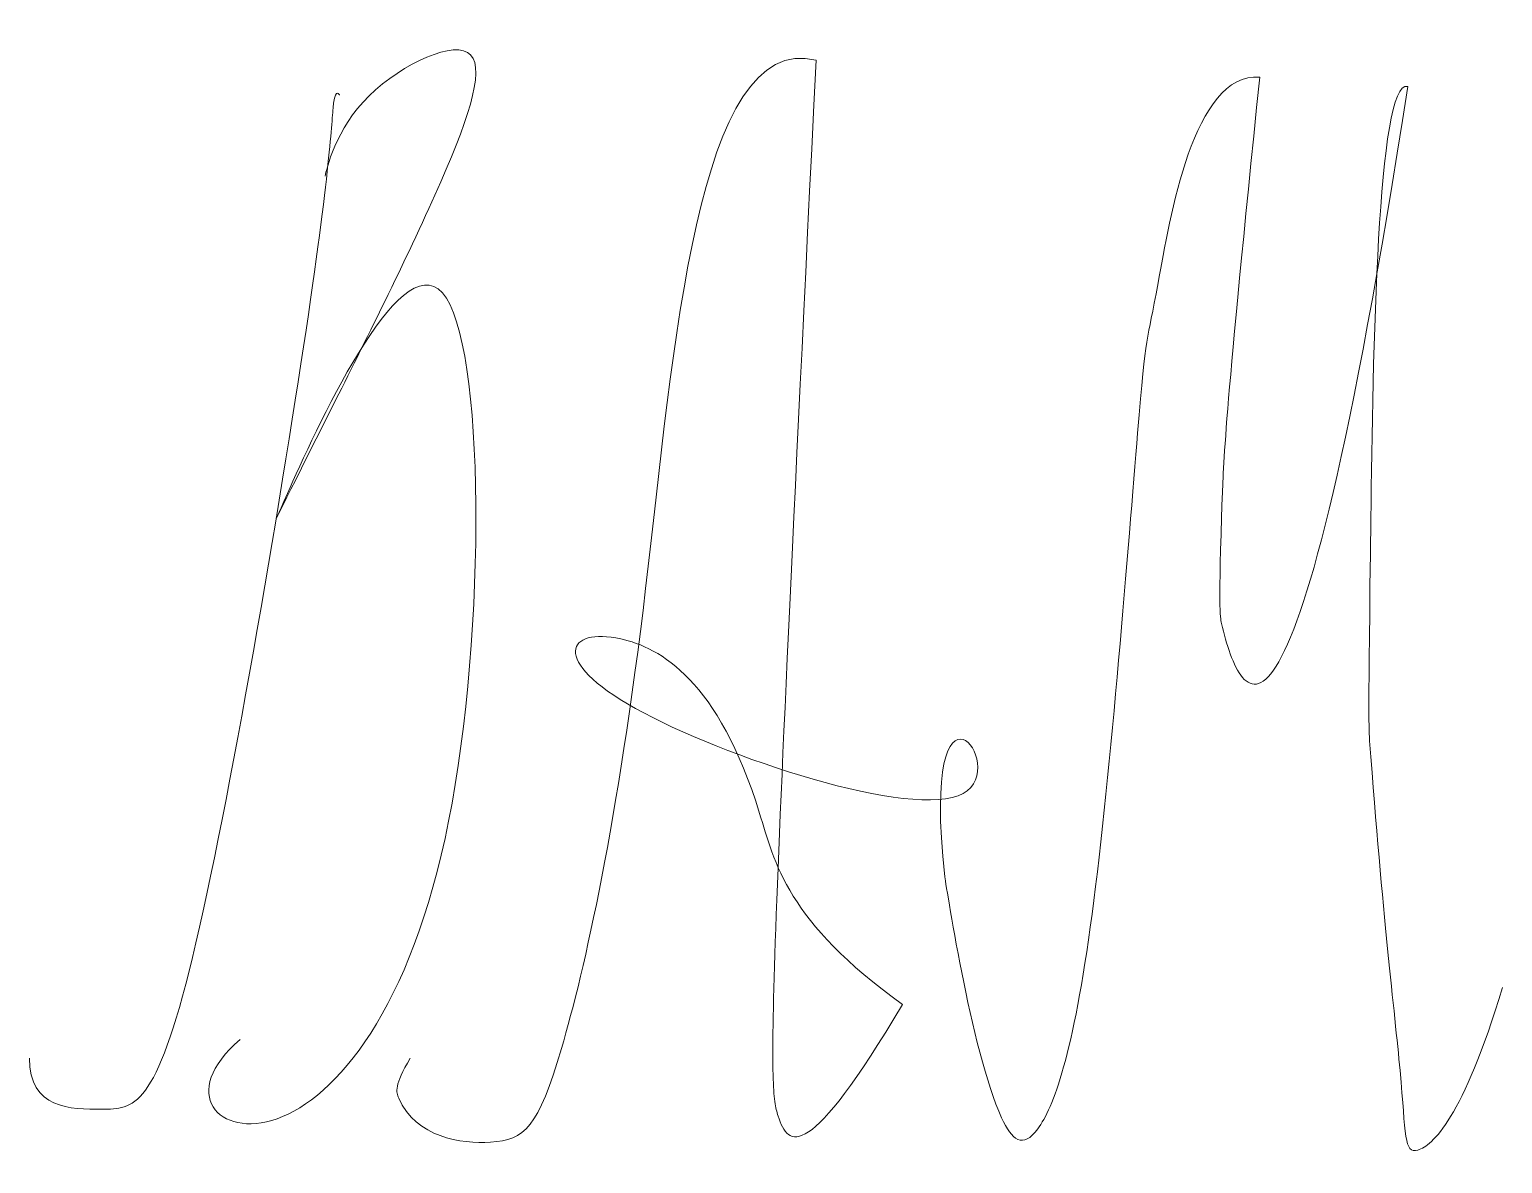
# Model space of a CAD drawing. Header units: millimetres. Extents: x 1932.6 to 1949.3, y 4225.8 to 4238.7.
import ezdxf

# ---------------------------------------------------------------- set-up
doc = ezdxf.new("R2010")
doc.units = ezdxf.units.MM

msp = doc.modelspace()

# ---------------------------------------------------------------- linework, layer by layer
at = {"color": 5, "lineweight": 15}
for points, knots in [([(1941.532, 4238.322), (1940.177, 4238.67), (1939.657, 4231.323), (1938.537, 4226.365), (1938.094, 4225.958), (1936.924, 4226.12), (1936.749, 4226.701), (1936.931, 4227.009)], [0, 0, 0, 0, 1, 2, 3, 3.870061, 4, 4, 4, 4]), ([(1935.414, 4233.13), (1935.414, 4233.13), (1935.414, 4233.13), (1937.442, 4237.169), (1937.977, 4238.842), (1936.132, 4237.924), (1935.967, 4237.007), (1935.967, 4237.007)], [0, 0, 0, 0, 2, 3, 4, 5, 6, 6, 6, 6]), ([(1946.561, 4238.131), (1945.805, 4238.187), (1945.277, 4234.856), (1945.277, 4235.521), (1944.673, 4227.62), (1943.993, 4225.862), (1943.387, 4226.422), (1942.991, 4229.068), (1942.991, 4229.068)], [0, 0, 0, 0, 1, 2, 3, 4, 5, 8, 8, 8, 8]), ([(1946.561, 4238.131), (1946.172, 4234.351), (1946.087, 4232.128), (1946.286, 4231.144), (1946.941, 4229.673), (1948.238, 4238.023)], [0, 0, 0, 0, 0.027475, 0.109544, 1, 1, 1, 1]), ([(1948.238, 4238.023), (1947.891, 4238.121), (1947.783, 4230.921), (1947.944, 4228.7), (1948.241, 4226.328), (1948.167, 4225.71), (1948.862, 4226.323), (1949.312, 4227.811)], [0, 0, 0, 0, 0.040201, 0.09106, 1, 2, 3, 3, 3, 3]), ([(1935.005, 4227.223), (1934.293, 4226.617), (1935.229, 4225.562), (1937.799, 4228.553), (1937.781, 4238.415), (1935.414, 4233.13), (1935.414, 4233.13), (1935.414, 4233.13), (1935.414, 4233.13), (1935.414, 4233.13), (1935.414, 4233.13)], [0, 0, 0, 0, 1, 2, 3, 4, 4.431333, 5, 5.143778, 6, 6, 6, 6]), ([(1942.513, 4227.621), (1941.201, 4228.552), (1940.665, 4231.161), (1938.864, 4232.171), (1938.293, 4231.15), (1944.81, 4228.983), (1942.706, 4231.651), (1942.991, 4229.068)], [0, 0, 0, 0, 0.264596, 1, 2, 3, 4, 4, 4, 4])]:
    msp.add_open_spline(points, degree=3, knots=knots, dxfattribs=at)
for points in [[(1941.532, 4238.322), (1940.988, 4227.27), (1940.988, 4226.167), (1941.44, 4225.817), (1942.513, 4227.621)], [(1936.132, 4237.924), (1936.132, 4237.924), (1936.041, 4238.108), (1936.041, 4236.757), (1934.3, 4226.432), (1933.545, 4226.432), (1932.616, 4226.432), (1932.616, 4227.012)]]:
    msp.add_open_spline(points, degree=3, dxfattribs=at)

doc.saveas('drawing.dxf')
